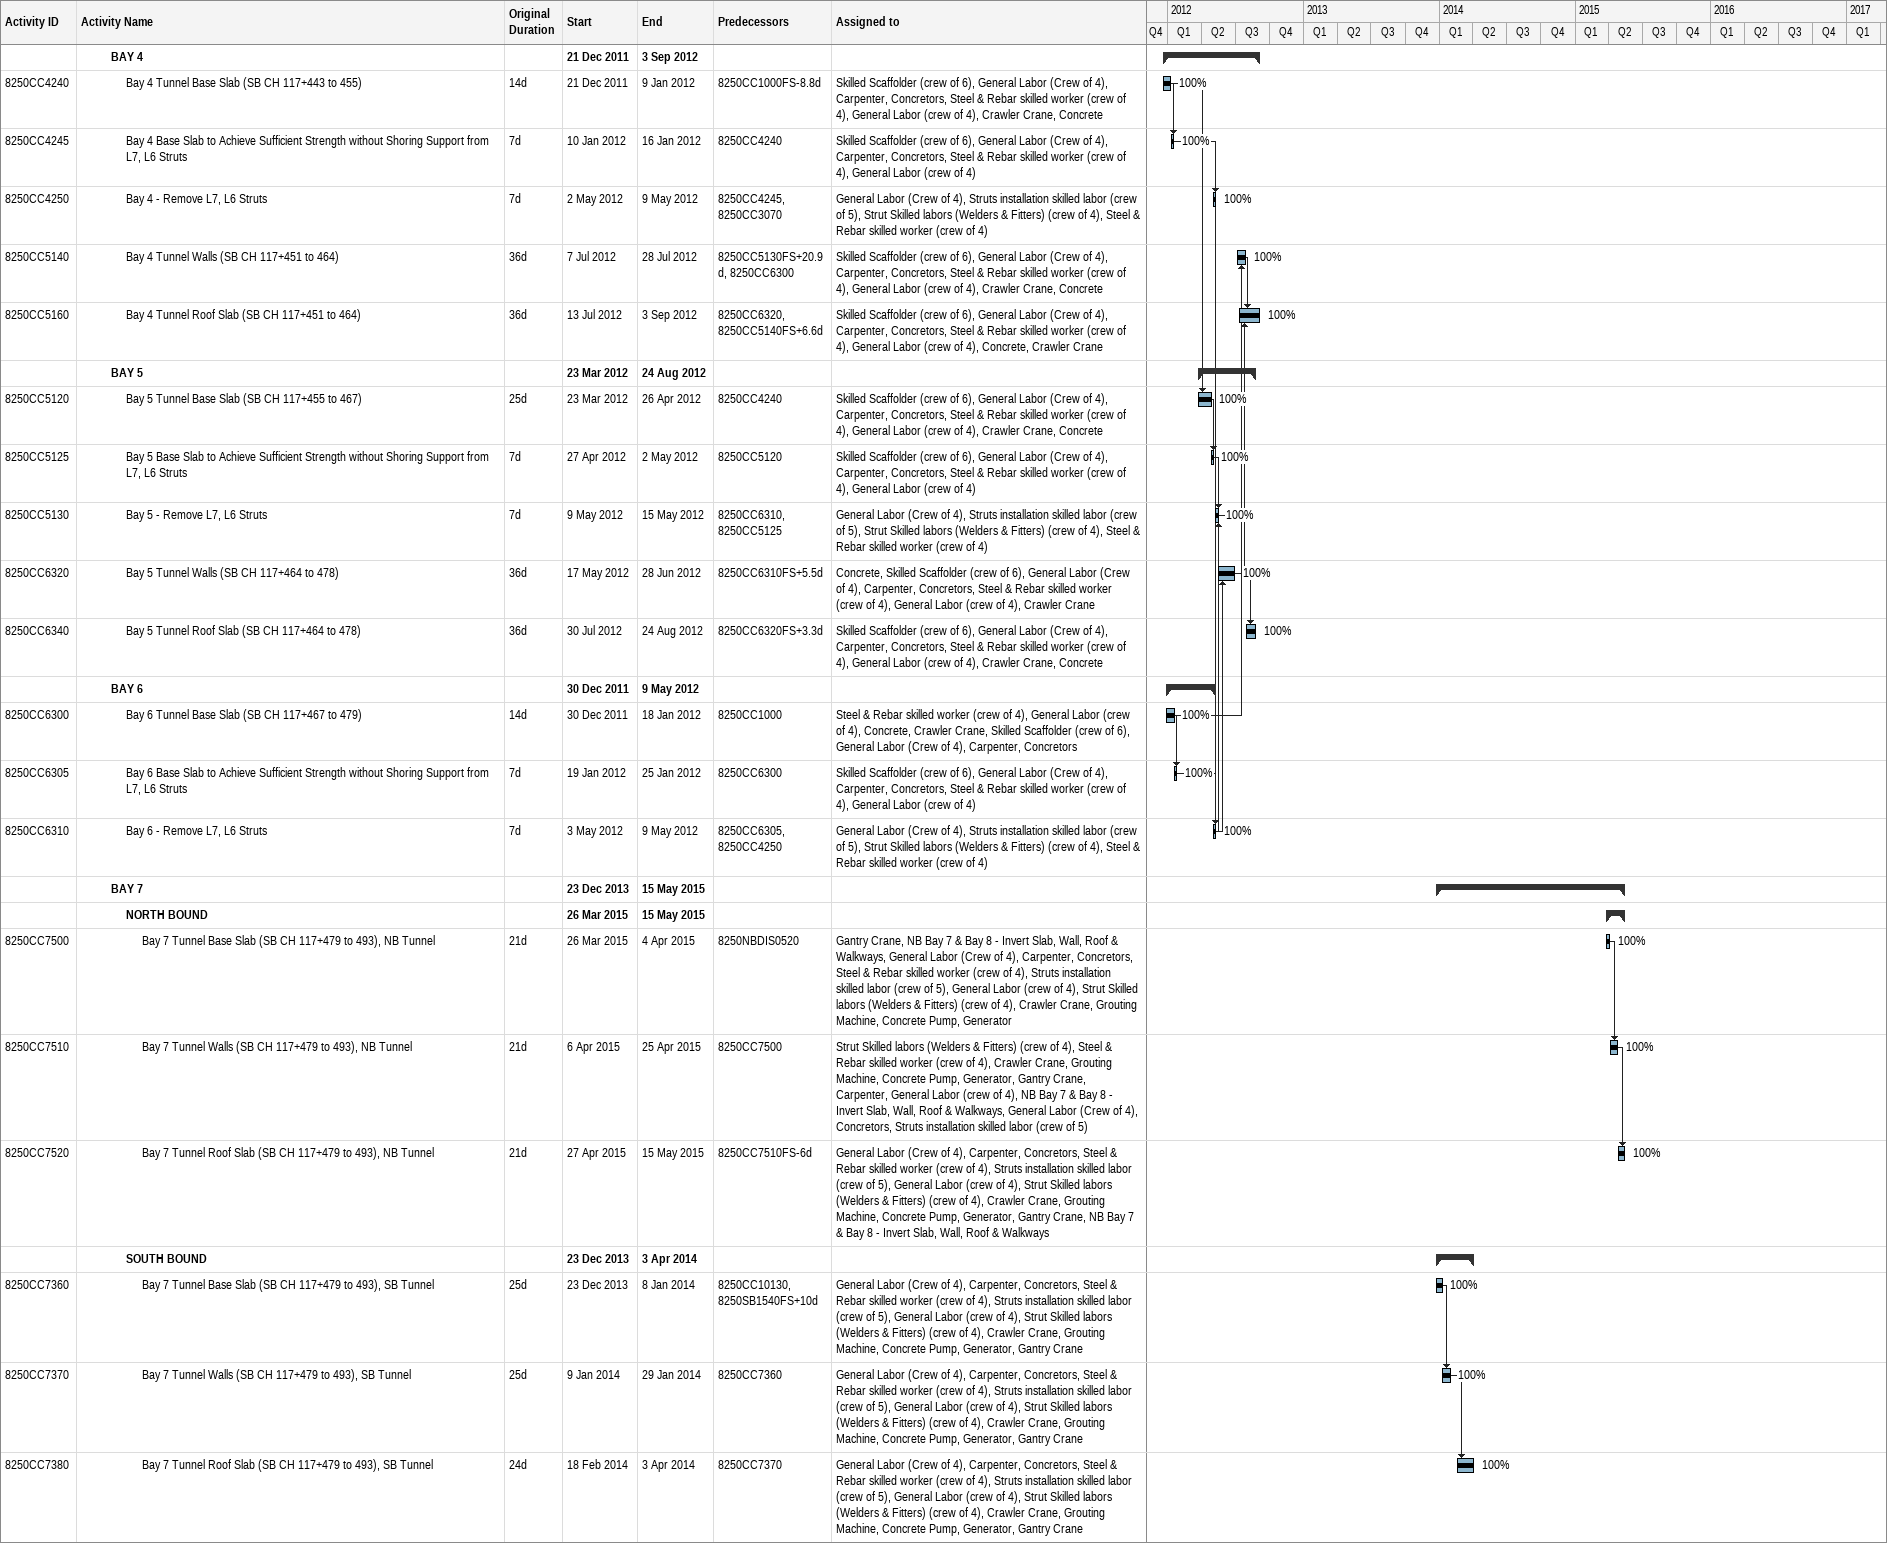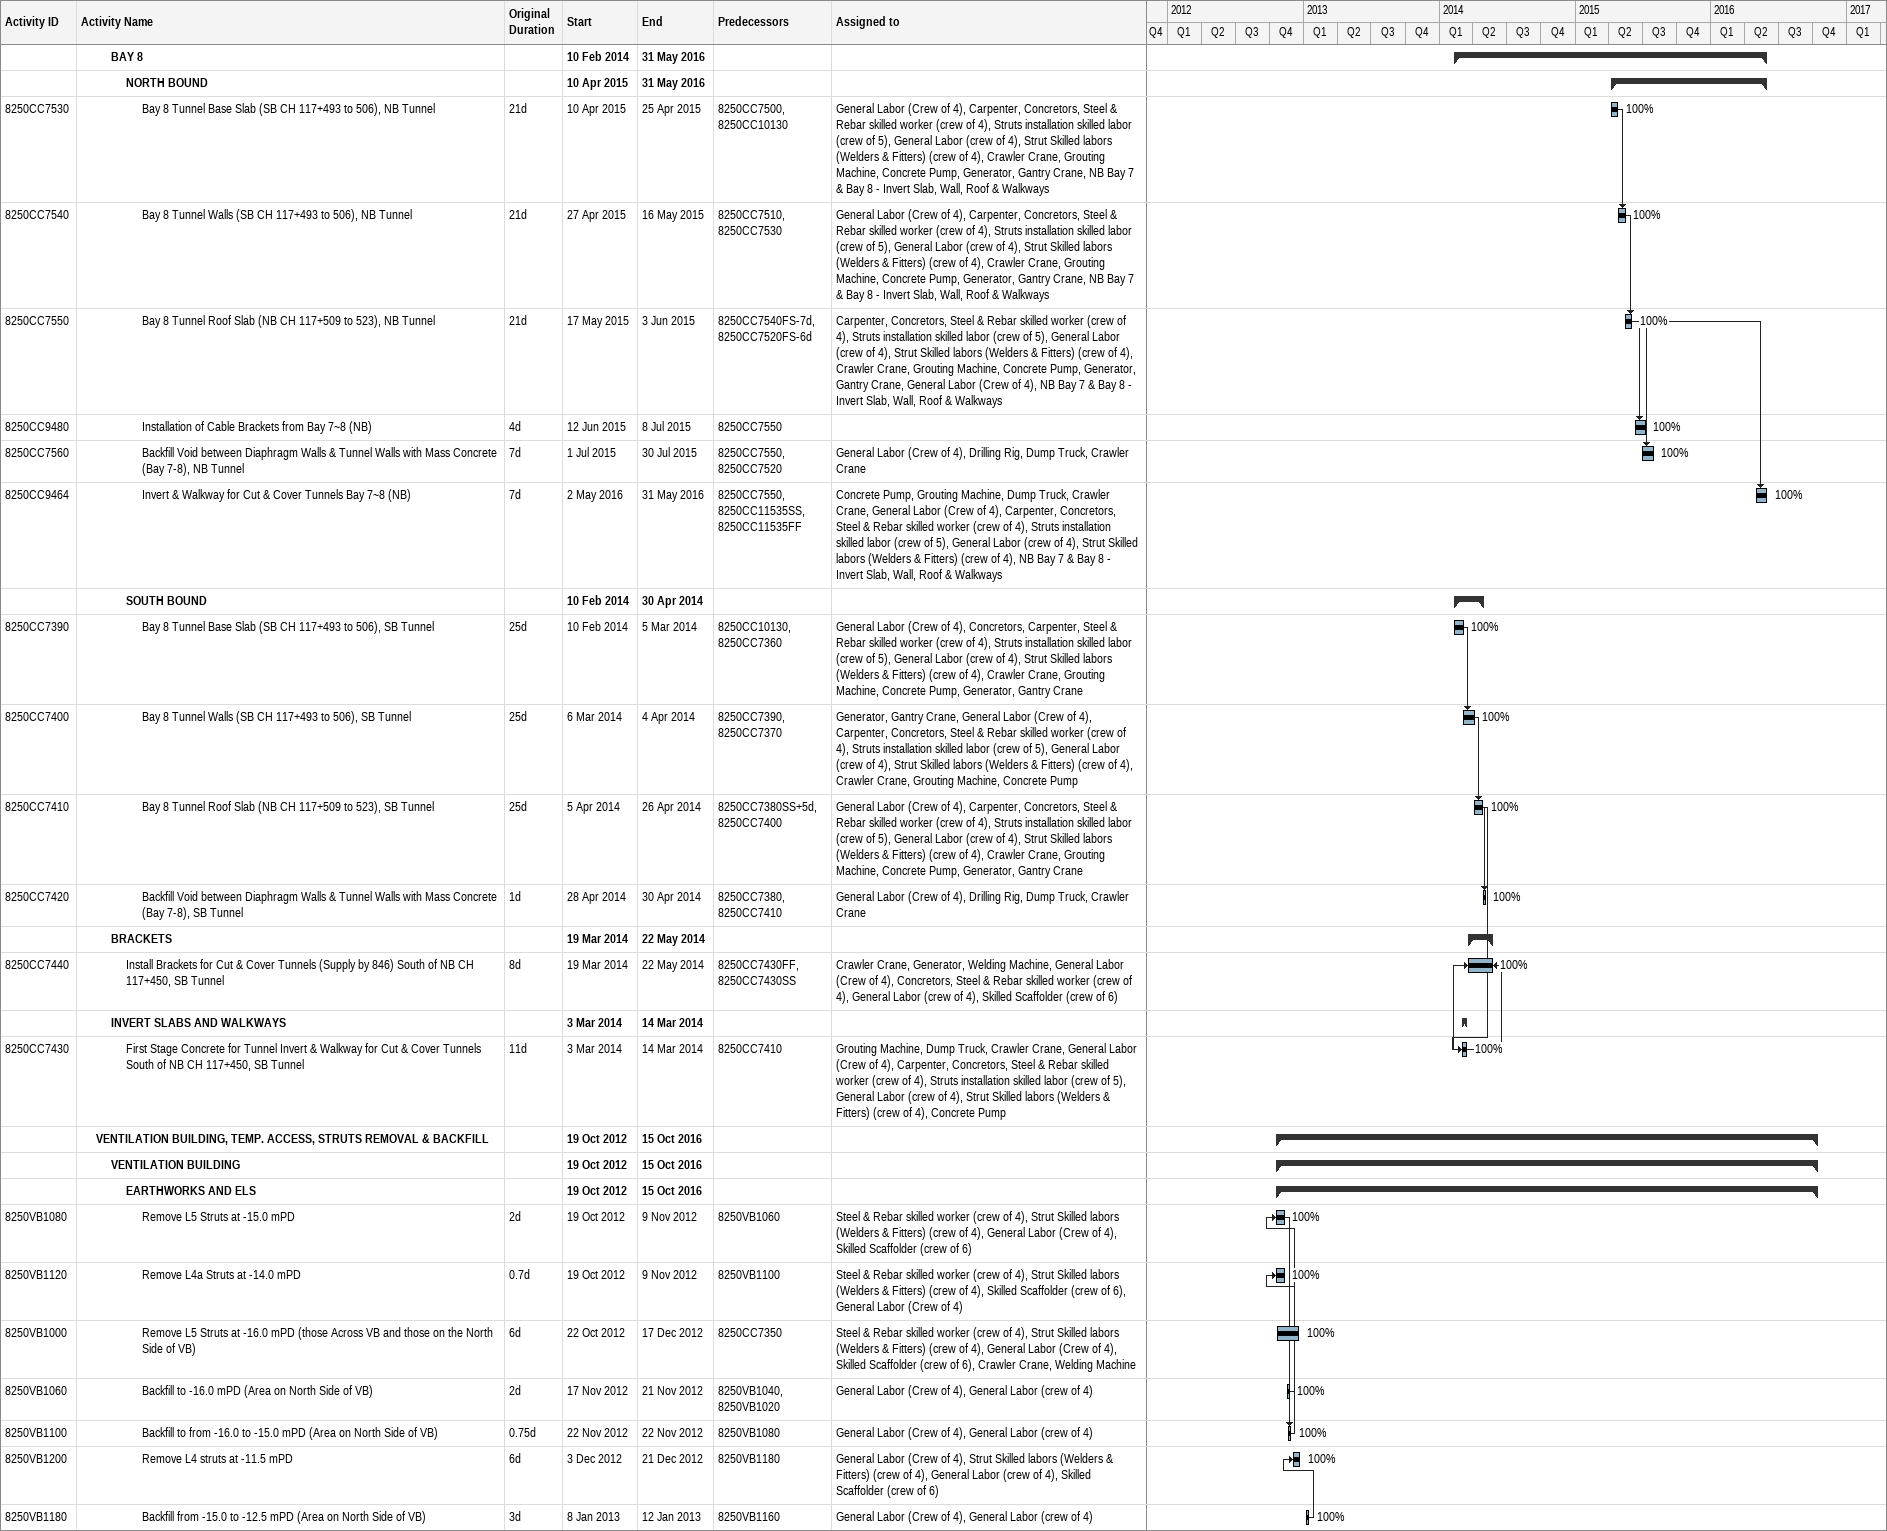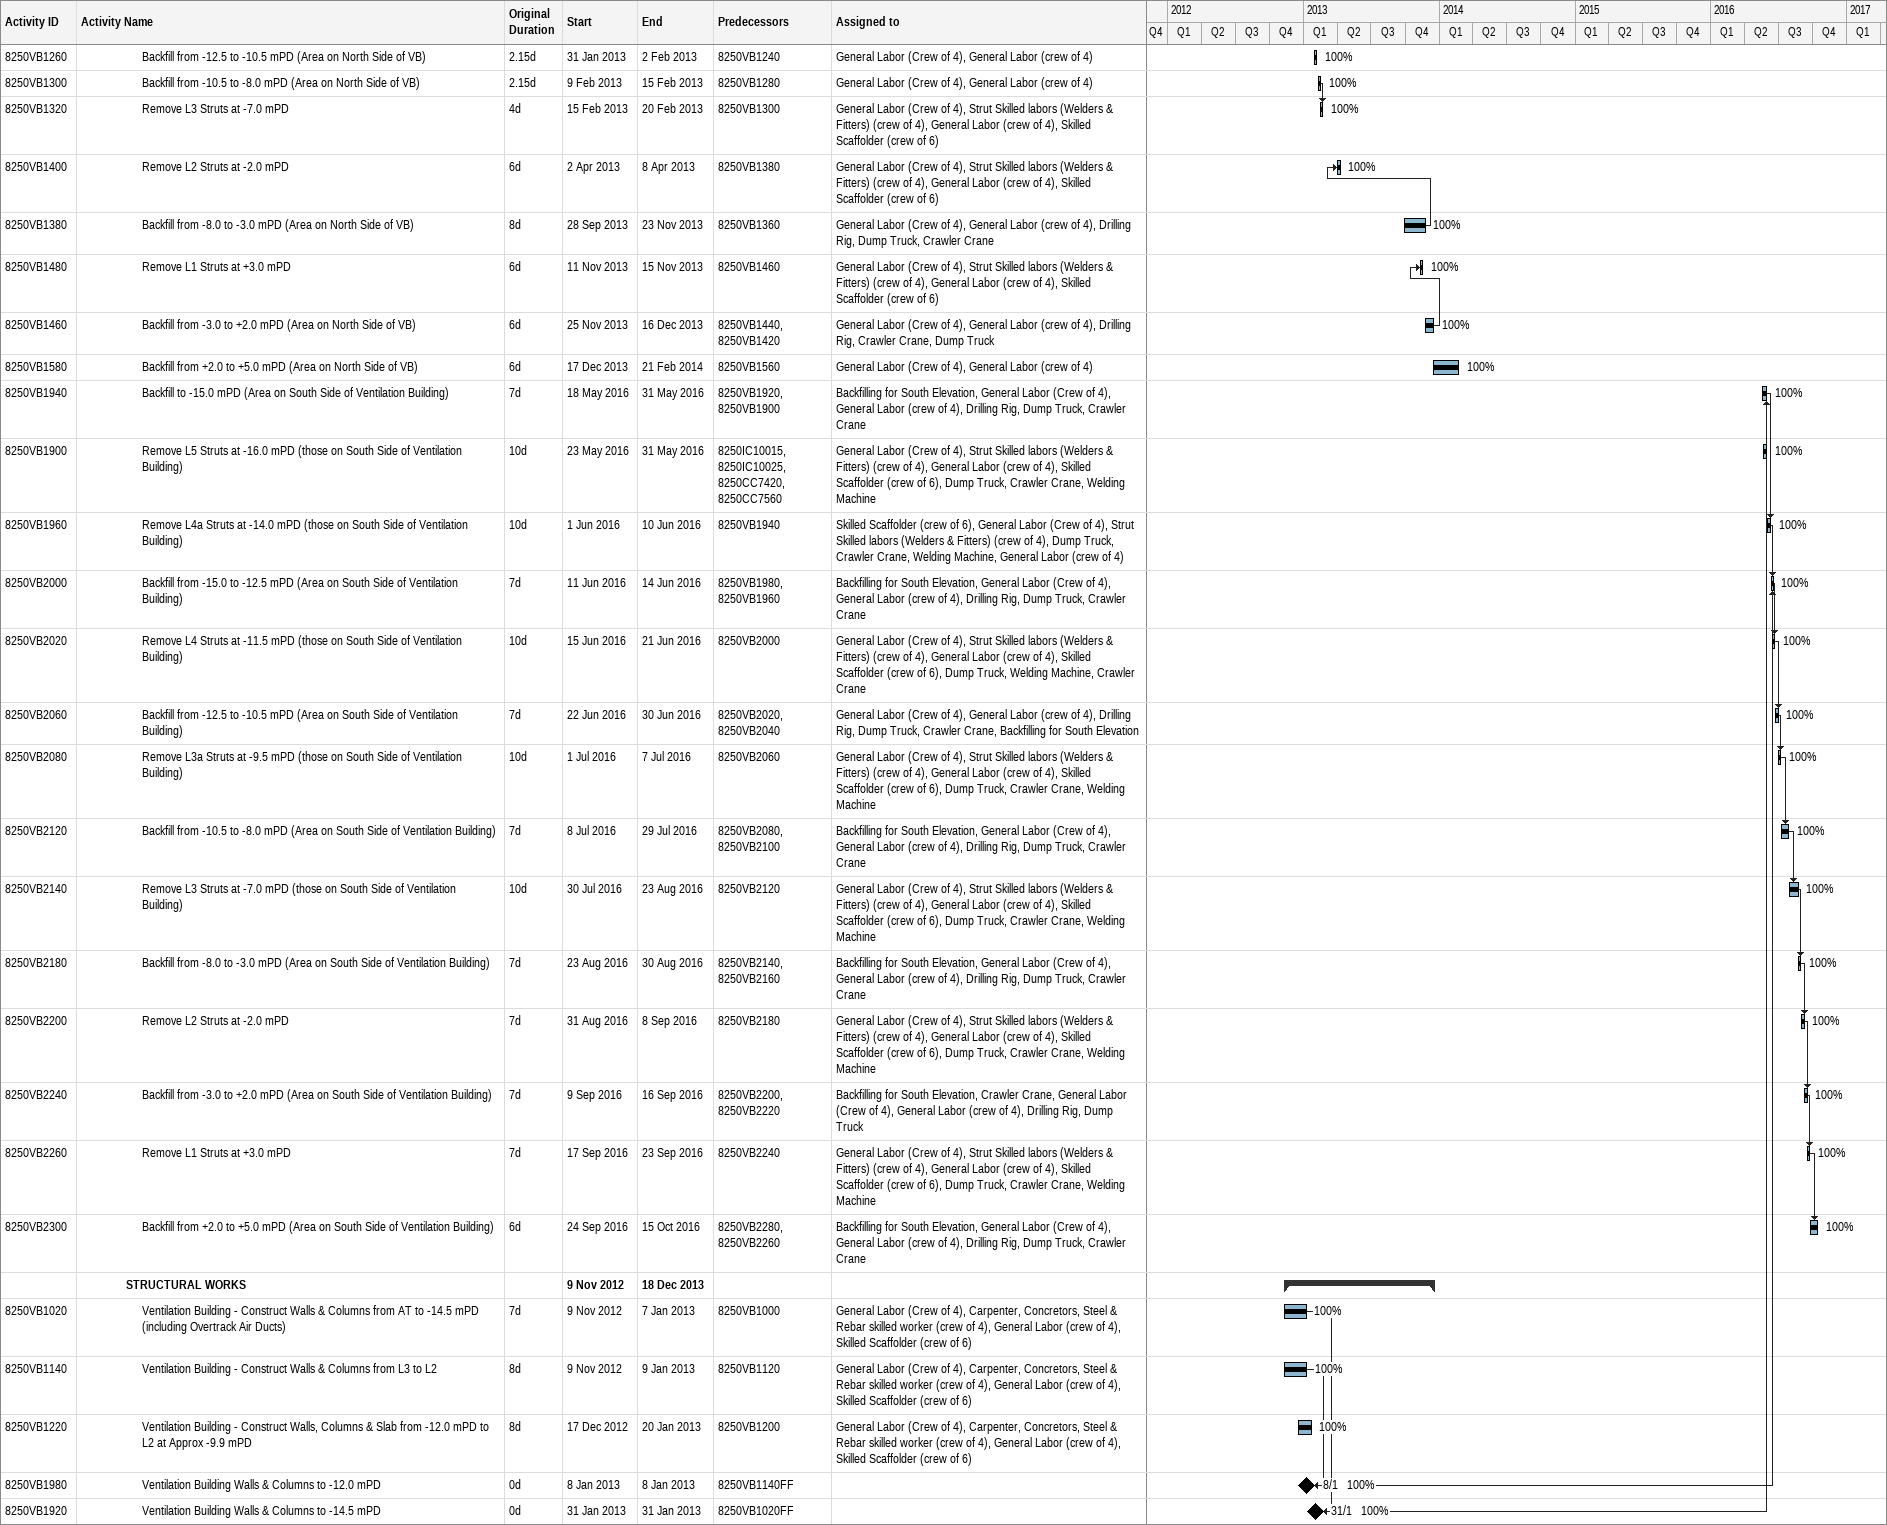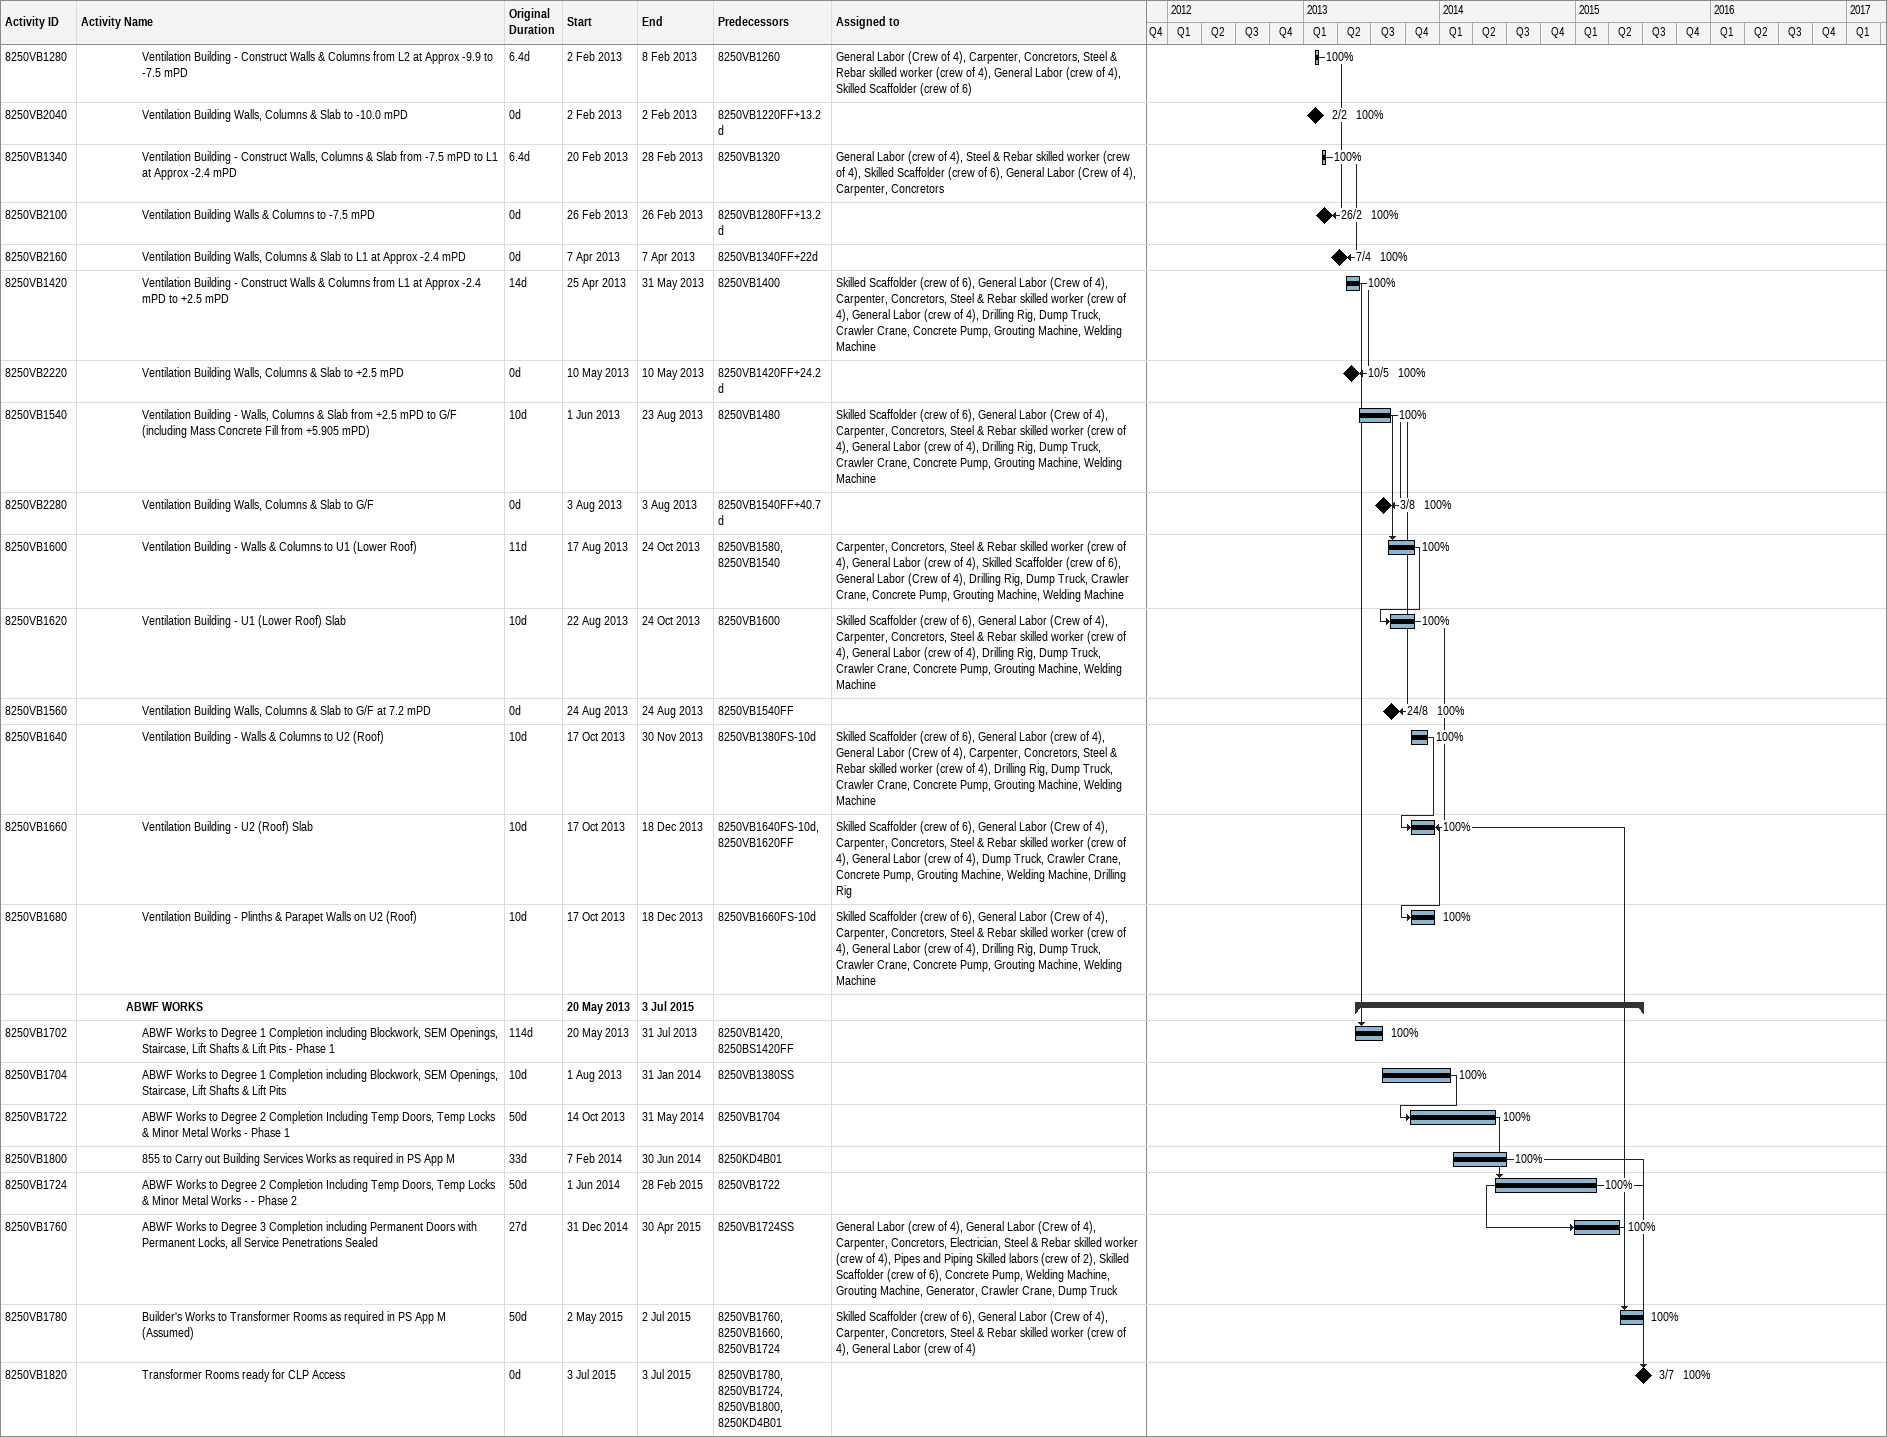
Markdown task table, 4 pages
| ID | Level | Task | Original duration | Start | Finish | Predecessors | Resources | % complete |
|---|---|---|---|---|---|---|---|---|
|  | 3 | **BAY 4** |  | 2011-12-21 | 2012-09-03 |  |  |  |
| 8250CC4240 | 4 | Bay 4 Tunnel Base Slab (SB CH 117+443 to 455) | 14d | 2011-12-21 | 2012-01-09 | 8250CC1000FS-8.8d | Skilled Scaffolder (crew of 6), General Labor (Crew of 4), Carpenter, Concretors, Steel & Rebar skilled worker (crew of 4), General Labor (crew of 4), Crawler Crane, Concrete | 100 |
| 8250CC4245 | 4 | Bay 4 Base Slab to Achieve Sufficient Strength without Shoring Support from L7, L6 Struts | 7d | 2012-01-10 | 2012-01-16 | 8250CC4240 | Skilled Scaffolder (crew of 6), General Labor (Crew of 4), Carpenter, Concretors, Steel & Rebar skilled worker (crew of 4), General Labor (crew of 4) | 100 |
| 8250CC4250 | 4 | Bay 4 - Remove L7, L6 Struts | 7d | 2012-05-02 | 2012-05-09 | 8250CC4245, 8250CC3070 | General Labor (Crew of 4), Struts installation skilled labor (crew of 5), Strut Skilled labors (Welders & Fitters) (crew of 4), Steel & Rebar skilled worker (crew of 4) | 100 |
| 8250CC5140 | 4 | Bay 4 Tunnel Walls (SB CH 117+451 to 464) | 36d | 2012-07-07 | 2012-07-28 | 8250CC5130FS+20.9d, 8250CC6300 | Skilled Scaffolder (crew of 6), General Labor (Crew of 4), Carpenter, Concretors, Steel & Rebar skilled worker (crew of 4), General Labor (crew of 4), Crawler Crane, Concrete | 100 |
| 8250CC5160 | 4 | Bay 4 Tunnel Roof Slab (SB CH 117+451 to 464) | 36d | 2012-07-13 | 2012-09-03 | 8250CC6320, 8250CC5140FS+6.6d | Skilled Scaffolder (crew of 6), General Labor (Crew of 4), Carpenter, Concretors, Steel & Rebar skilled worker (crew of 4), General Labor (crew of 4), Concrete, Crawler Crane | 100 |
|  | 3 | **BAY 5** |  | 2012-03-23 | 2012-08-24 |  |  |  |
| 8250CC5120 | 4 | Bay 5 Tunnel Base Slab (SB CH 117+455 to 467) | 25d | 2012-03-23 | 2012-04-26 | 8250CC4240 | Skilled Scaffolder (crew of 6), General Labor (Crew of 4), Carpenter, Concretors, Steel & Rebar skilled worker (crew of 4), General Labor (crew of 4), Crawler Crane, Concrete | 100 |
| 8250CC5125 | 4 | Bay 5 Base Slab to Achieve Sufficient Strength without Shoring Support from L7, L6 Struts | 7d | 2012-04-27 | 2012-05-02 | 8250CC5120 | Skilled Scaffolder (crew of 6), General Labor (Crew of 4), Carpenter, Concretors, Steel & Rebar skilled worker (crew of 4), General Labor (crew of 4) | 100 |
| 8250CC5130 | 4 | Bay 5 - Remove L7, L6 Struts | 7d | 2012-05-09 | 2012-05-15 | 8250CC6310, 8250CC5125 | General Labor (Crew of 4), Struts installation skilled labor (crew of 5), Strut Skilled labors (Welders & Fitters) (crew of 4), Steel & Rebar skilled worker (crew of 4) | 100 |
| 8250CC6320 | 4 | Bay 5 Tunnel Walls (SB CH 117+464 to 478) | 36d | 2012-05-17 | 2012-06-28 | 8250CC6310FS+5.5d | Concrete, Skilled Scaffolder (crew of 6), General Labor (Crew of 4), Carpenter, Concretors, Steel & Rebar skilled worker (crew of 4), General Labor (crew of 4), Crawler Crane | 100 |
| 8250CC6340 | 4 | Bay 5 Tunnel Roof Slab (SB CH 117+464 to 478) | 36d | 2012-07-30 | 2012-08-24 | 8250CC6320FS+3.3d | Skilled Scaffolder (crew of 6), General Labor (Crew of 4), Carpenter, Concretors, Steel & Rebar skilled worker (crew of 4), General Labor (crew of 4), Crawler Crane, Concrete | 100 |
|  | 3 | **BAY 6** |  | 2011-12-30 | 2012-05-09 |  |  |  |
| 8250CC6300 | 4 | Bay 6 Tunnel Base Slab (SB CH 117+467 to 479) | 14d | 2011-12-30 | 2012-01-18 | 8250CC1000 | Steel & Rebar skilled worker (crew of 4), General Labor (crew of 4), Concrete, Crawler Crane, Skilled Scaffolder (crew of 6), General Labor (Crew of 4), Carpenter, Concretors | 100 |
| 8250CC6305 | 4 | Bay 6 Base Slab to Achieve Sufficient Strength without Shoring Support from L7, L6 Struts | 7d | 2012-01-19 | 2012-01-25 | 8250CC6300 | Skilled Scaffolder (crew of 6), General Labor (Crew of 4), Carpenter, Concretors, Steel & Rebar skilled worker (crew of 4), General Labor (crew of 4) | 100 |
| 8250CC6310 | 4 | Bay 6 - Remove L7, L6 Struts | 7d | 2012-05-03 | 2012-05-09 | 8250CC6305, 8250CC4250 | General Labor (Crew of 4), Struts installation skilled labor (crew of 5), Strut Skilled labors (Welders & Fitters) (crew of 4), Steel & Rebar skilled worker (crew of 4) | 100 |
|  | 3 | **BAY 7** |  | 2013-12-23 | 2015-05-15 |  |  |  |
|  | 4 | **NORTH BOUND** |  | 2015-03-26 | 2015-05-15 |  |  |  |
| 8250CC7500 | 5 | Bay 7 Tunnel Base Slab (SB CH 117+479 to 493), NB Tunnel | 21d | 2015-03-26 | 2015-04-04 | 8250NBDIS0520 | Gantry Crane, NB Bay 7 & Bay 8 - Invert Slab, Wall, Roof & Walkways, General Labor (Crew of 4), Carpenter, Concretors, Steel & Rebar skilled worker (crew of 4), Struts installation skilled labor (crew of 5), General Labor (crew of 4), Strut Skilled labors (Welders & Fitters) (crew of 4), Crawler Crane, Grouting Machine, Concrete Pump, Generator | 100 |
| 8250CC7510 | 5 | Bay 7 Tunnel Walls (SB CH 117+479 to 493), NB Tunnel | 21d | 2015-04-06 | 2015-04-25 | 8250CC7500 | Strut Skilled labors (Welders & Fitters) (crew of 4), Steel & Rebar skilled worker (crew of 4), Crawler Crane, Grouting Machine, Concrete Pump, Generator, Gantry Crane, Carpenter, General Labor (crew of 4), NB Bay 7 & Bay 8 - Invert Slab, Wall, Roof & Walkways, General Labor (Crew of 4), Concretors, Struts installation skilled labor (crew of 5) | 100 |
| 8250CC7520 | 5 | Bay 7 Tunnel Roof Slab (SB CH 117+479 to 493), NB Tunnel | 21d | 2015-04-27 | 2015-05-15 | 8250CC7510FS-6d | General Labor (Crew of 4), Carpenter, Concretors, Steel & Rebar skilled worker (crew of 4), Struts installation skilled labor (crew of 5), General Labor (crew of 4), Strut Skilled labors (Welders & Fitters) (crew of 4), Crawler Crane, Grouting Machine, Concrete Pump, Generator, Gantry Crane, NB Bay 7 & Bay 8 - Invert Slab, Wall, Roof & Walkways | 100 |
|  | 4 | **SOUTH BOUND** |  | 2013-12-23 | 2014-04-03 |  |  |  |
| 8250CC7360 | 5 | Bay 7 Tunnel Base Slab (SB CH 117+479 to 493), SB Tunnel | 25d | 2013-12-23 | 2014-01-08 | 8250CC10130, 8250SB1540FS+10d | General Labor (Crew of 4), Carpenter, Concretors, Steel & Rebar skilled worker (crew of 4), Struts installation skilled labor (crew of 5), General Labor (crew of 4), Strut Skilled labors (Welders & Fitters) (crew of 4), Crawler Crane, Grouting Machine, Concrete Pump, Generator, Gantry Crane | 100 |
| 8250CC7370 | 5 | Bay 7 Tunnel Walls (SB CH 117+479 to 493), SB Tunnel | 25d | 2014-01-09 | 2014-01-29 | 8250CC7360 | General Labor (Crew of 4), Carpenter, Concretors, Steel & Rebar skilled worker (crew of 4), Struts installation skilled labor (crew of 5), General Labor (crew of 4), Strut Skilled labors (Welders & Fitters) (crew of 4), Crawler Crane, Grouting Machine, Concrete Pump, Generator, Gantry Crane | 100 |
| 8250CC7380 | 5 | Bay 7 Tunnel Roof Slab (SB CH 117+479 to 493), SB Tunnel | 24d | 2014-02-18 | 2014-04-03 | 8250CC7370 | General Labor (Crew of 4), Carpenter, Concretors, Steel & Rebar skilled worker (crew of 4), Struts installation skilled labor (crew of 5), General Labor (crew of 4), Strut Skilled labors (Welders & Fitters) (crew of 4), Crawler Crane, Grouting Machine, Concrete Pump, Generator, Gantry Crane | 100 |
|  | 3 | **BAY 8** |  | 2014-02-10 | 2016-05-31 |  |  |  |
|  | 4 | **NORTH BOUND** |  | 2015-04-10 | 2016-05-31 |  |  |  |
| 8250CC7530 | 5 | Bay 8 Tunnel Base Slab (SB CH 117+493 to 506), NB Tunnel | 21d | 2015-04-10 | 2015-04-25 | 8250CC7500, 8250CC10130 | General Labor (Crew of 4), Carpenter, Concretors, Steel & Rebar skilled worker (crew of 4), Struts installation skilled labor (crew of 5), General Labor (crew of 4), Strut Skilled labors (Welders & Fitters) (crew of 4), Crawler Crane, Grouting Machine, Concrete Pump, Generator, Gantry Crane, NB Bay 7 & Bay 8 - Invert Slab, Wall, Roof & Walkways | 100 |
| 8250CC7540 | 5 | Bay 8 Tunnel Walls (SB CH 117+493 to 506), NB Tunnel | 21d | 2015-04-27 | 2015-05-16 | 8250CC7510, 8250CC7530 | General Labor (Crew of 4), Carpenter, Concretors, Steel & Rebar skilled worker (crew of 4), Struts installation skilled labor (crew of 5), General Labor (crew of 4), Strut Skilled labors (Welders & Fitters) (crew of 4), Crawler Crane, Grouting Machine, Concrete Pump, Generator, Gantry Crane, NB Bay 7 & Bay 8 - Invert Slab, Wall, Roof & Walkways | 100 |
| 8250CC7550 | 5 | Bay 8 Tunnel Roof Slab (NB CH 117+509 to 523), NB Tunnel | 21d | 2015-05-17 | 2015-06-03 | 8250CC7540FS-7d, 8250CC7520FS-6d | Carpenter, Concretors, Steel & Rebar skilled worker (crew of 4), Struts installation skilled labor (crew of 5), General Labor (crew of 4), Strut Skilled labors (Welders & Fitters) (crew of 4), Crawler Crane, Grouting Machine, Concrete Pump, Generator, Gantry Crane, General Labor (Crew of 4), NB Bay 7 & Bay 8 - Invert Slab, Wall, Roof & Walkways | 100 |
| 8250CC9480 | 5 | Installation of Cable Brackets from Bay 7~8 (NB) | 4d | 2015-06-12 | 2015-07-08 | 8250CC7550 |  | 100 |
| 8250CC7560 | 5 | Backfill Void between Diaphragm Walls & Tunnel Walls with Mass Concrete (Bay 7-8), NB Tunnel | 7d | 2015-07-01 | 2015-07-30 | 8250CC7550, 8250CC7520 | General Labor (Crew of 4), Drilling Rig, Dump Truck, Crawler Crane | 100 |
| 8250CC9464 | 5 | Invert & Walkway for Cut & Cover Tunnels Bay 7~8 (NB) | 7d | 2016-05-02 | 2016-05-31 | 8250CC7550, 8250CC11535SS, 8250CC11535FF | Concrete Pump, Grouting Machine, Dump Truck, Crawler Crane, General Labor (Crew of 4), Carpenter, Concretors, Steel & Rebar skilled worker (crew of 4), Struts installation skilled labor (crew of 5), General Labor (crew of 4), Strut Skilled labors (Welders & Fitters) (crew of 4), NB Bay 7 & Bay 8 - Invert Slab, Wall, Roof & Walkways | 100 |
|  | 4 | **SOUTH BOUND** |  | 2014-02-10 | 2014-04-30 |  |  |  |
| 8250CC7390 | 5 | Bay 8 Tunnel Base Slab (SB CH 117+493 to 506), SB Tunnel | 25d | 2014-02-10 | 2014-03-05 | 8250CC10130, 8250CC7360 | General Labor (Crew of 4), Concretors, Carpenter, Steel & Rebar skilled worker (crew of 4), Struts installation skilled labor (crew of 5), General Labor (crew of 4), Strut Skilled labors (Welders & Fitters) (crew of 4), Crawler Crane, Grouting Machine, Concrete Pump, Generator, Gantry Crane | 100 |
| 8250CC7400 | 5 | Bay 8 Tunnel Walls (SB CH 117+493 to 506), SB Tunnel | 25d | 2014-03-06 | 2014-04-04 | 8250CC7390, 8250CC7370 | Generator, Gantry Crane, General Labor (Crew of 4), Carpenter, Concretors, Steel & Rebar skilled worker (crew of 4), Struts installation skilled labor (crew of 5), General Labor (crew of 4), Strut Skilled labors (Welders & Fitters) (crew of 4), Crawler Crane, Grouting Machine, Concrete Pump | 100 |
| 8250CC7410 | 5 | Bay 8 Tunnel Roof Slab (NB CH 117+509 to 523), SB Tunnel | 25d | 2014-04-05 | 2014-04-26 | 8250CC7380SS+5d, 8250CC7400 | General Labor (Crew of 4), Carpenter, Concretors, Steel & Rebar skilled worker (crew of 4), Struts installation skilled labor (crew of 5), General Labor (crew of 4), Strut Skilled labors (Welders & Fitters) (crew of 4), Crawler Crane, Grouting Machine, Concrete Pump, Generator, Gantry Crane | 100 |
| 8250CC7420 | 5 | Backfill Void between Diaphragm Walls & Tunnel Walls with Mass Concrete (Bay 7-8), SB Tunnel | 1d | 2014-04-28 | 2014-04-30 | 8250CC7380, 8250CC7410 | General Labor (Crew of 4), Drilling Rig, Dump Truck, Crawler Crane | 100 |
|  | 3 | **BRACKETS** |  | 2014-03-19 | 2014-05-22 |  |  |  |
| 8250CC7440 | 4 | Install Brackets for Cut & Cover Tunnels (Supply by 846) South of NB CH 117+450, SB Tunnel | 8d | 2014-03-19 | 2014-05-22 | 8250CC7430FF, 8250CC7430SS | Crawler Crane, Generator, Welding Machine, General Labor (Crew of 4), Concretors, Steel & Rebar skilled worker (crew of 4), General Labor (crew of 4), Skilled Scaffolder (crew of 6) | 100 |
|  | 3 | **INVERT SLABS AND WALKWAYS** |  | 2014-03-03 | 2014-03-14 |  |  |  |
| 8250CC7430 | 4 | First Stage Concrete for Tunnel Invert & Walkway for Cut & Cover Tunnels South of NB CH 117+450, SB Tunnel | 11d | 2014-03-03 | 2014-03-14 | 8250CC7410 | Grouting Machine, Dump Truck, Crawler Crane, General Labor (Crew of 4), Carpenter, Concretors, Steel & Rebar skilled worker (crew of 4), Struts installation skilled labor (crew of 5), General Labor (crew of 4), Strut Skilled labors (Welders & Fitters) (crew of 4), Concrete Pump | 100 |
|  | 2 | **VENTILATION BUILDING, TEMP. ACCESS, STRUTS REMOVAL & BACKFILL** |  | 2012-10-19 | 2016-10-15 |  |  |  |
|  | 3 | **VENTILATION BUILDING** |  | 2012-10-19 | 2016-10-15 |  |  |  |
|  | 4 | **EARTHWORKS AND ELS** |  | 2012-10-19 | 2016-10-15 |  |  |  |
| 8250VB1080 | 5 | Remove L5 Struts at -15.0 mPD | 2d | 2012-10-19 | 2012-11-09 | 8250VB1060 | Steel & Rebar skilled worker (crew of 4), Strut Skilled labors (Welders & Fitters) (crew of 4), General Labor (Crew of 4), Skilled Scaffolder (crew of 6) | 100 |
| 8250VB1120 | 5 | Remove L4a Struts at -14.0 mPD | 0.7d | 2012-10-19 | 2012-11-09 | 8250VB1100 | Steel & Rebar skilled worker (crew of 4), Strut Skilled labors (Welders & Fitters) (crew of 4), Skilled Scaffolder (crew of 6), General Labor (Crew of 4) | 100 |
| 8250VB1000 | 5 | Remove L5 Struts at -16.0 mPD (those Across VB and those on the North Side of VB) | 6d | 2012-10-22 | 2012-12-17 | 8250CC7350 | Steel & Rebar skilled worker (crew of 4), Strut Skilled labors (Welders & Fitters) (crew of 4), General Labor (Crew of 4), Skilled Scaffolder (crew of 6), Crawler Crane, Welding Machine | 100 |
| 8250VB1060 | 5 | Backfill to -16.0 mPD (Area on North Side of VB) | 2d | 2012-11-17 | 2012-11-21 | 8250VB1040, 8250VB1020 | General Labor (Crew of 4), General Labor (crew of 4) | 100 |
| 8250VB1100 | 5 | Backfill to from -16.0 to -15.0 mPD (Area on North Side of VB) | 0.75d | 2012-11-22 | 2012-11-22 | 8250VB1080 | General Labor (Crew of 4), General Labor (crew of 4) | 100 |
| 8250VB1200 | 5 | Remove L4 struts at -11.5 mPD | 6d | 2012-12-03 | 2012-12-21 | 8250VB1180 | General Labor (Crew of 4), Strut Skilled labors (Welders & Fitters) (crew of 4), General Labor (crew of 4), Skilled Scaffolder (crew of 6) | 100 |
| 8250VB1180 | 5 | Backfill from -15.0 to -12.5 mPD (Area on North Side of VB) | 3d | 2013-01-08 | 2013-01-12 | 8250VB1160 | General Labor (Crew of 4), General Labor (crew of 4) | 100 |
| 8250VB1260 | 5 | Backfill from -12.5 to -10.5 mPD (Area on North Side of VB) | 2.15d | 2013-01-31 | 2013-02-02 | 8250VB1240 | General Labor (Crew of 4), General Labor (crew of 4) | 100 |
| 8250VB1300 | 5 | Backfill from -10.5 to -8.0 mPD (Area on North Side of VB) | 2.15d | 2013-02-09 | 2013-02-15 | 8250VB1280 | General Labor (Crew of 4), General Labor (crew of 4) | 100 |
| 8250VB1320 | 5 | Remove L3 Struts at -7.0 mPD | 4d | 2013-02-15 | 2013-02-20 | 8250VB1300 | General Labor (Crew of 4), Strut Skilled labors (Welders & Fitters) (crew of 4), General Labor (crew of 4), Skilled Scaffolder (crew of 6) | 100 |
| 8250VB1400 | 5 | Remove L2 Struts at -2.0 mPD | 6d | 2013-04-02 | 2013-04-08 | 8250VB1380 | General Labor (Crew of 4), Strut Skilled labors (Welders & Fitters) (crew of 4), General Labor (crew of 4), Skilled Scaffolder (crew of 6) | 100 |
| 8250VB1380 | 5 | Backfill from -8.0 to -3.0 mPD (Area on North Side of VB) | 8d | 2013-09-28 | 2013-11-23 | 8250VB1360 | General Labor (Crew of 4), General Labor (crew of 4), Drilling Rig, Dump Truck, Crawler Crane | 100 |
| 8250VB1480 | 5 | Remove L1 Struts at +3.0 mPD | 6d | 2013-11-11 | 2013-11-15 | 8250VB1460 | General Labor (Crew of 4), Strut Skilled labors (Welders & Fitters) (crew of 4), General Labor (crew of 4), Skilled Scaffolder (crew of 6) | 100 |
| 8250VB1460 | 5 | Backfill from -3.0 to +2.0 mPD (Area on North Side of VB) | 6d | 2013-11-25 | 2013-12-16 | 8250VB1440, 8250VB1420 | General Labor (Crew of 4), General Labor (crew of 4), Drilling Rig, Crawler Crane, Dump Truck | 100 |
| 8250VB1580 | 5 | Backfill from +2.0 to +5.0 mPD (Area on North Side of VB) | 6d | 2013-12-17 | 2014-02-21 | 8250VB1560 | General Labor (Crew of 4), General Labor (crew of 4) | 100 |
| 8250VB1940 | 5 | Backfill to -15.0 mPD (Area on South Side of Ventilation Building) | 7d | 2016-05-18 | 2016-05-31 | 8250VB1920, 8250VB1900 | Backfilling for South Elevation, General Labor (Crew of 4), General Labor (crew of 4), Drilling Rig, Dump Truck, Crawler Crane | 100 |
| 8250VB1900 | 5 | Remove L5 Struts at -16.0 mPD (those on South Side of Ventilation Building) | 10d | 2016-05-23 | 2016-05-31 | 8250IC10015, 8250IC10025, 8250CC7420, 8250CC7560 | General Labor (Crew of 4), Strut Skilled labors (Welders & Fitters) (crew of 4), General Labor (crew of 4), Skilled Scaffolder (crew of 6), Dump Truck, Crawler Crane, Welding Machine | 100 |
| 8250VB1960 | 5 | Remove L4a Struts at -14.0 mPD (those on South Side of Ventilation Building) | 10d | 2016-06-01 | 2016-06-10 | 8250VB1940 | Skilled Scaffolder (crew of 6), General Labor (Crew of 4), Strut Skilled labors (Welders & Fitters) (crew of 4), Dump Truck, Crawler Crane, Welding Machine, General Labor (crew of 4) | 100 |
| 8250VB2000 | 5 | Backfill from -15.0 to -12.5 mPD (Area on South Side of Ventilation Building) | 7d | 2016-06-11 | 2016-06-14 | 8250VB1980, 8250VB1960 | Backfilling for South Elevation, General Labor (Crew of 4), General Labor (crew of 4), Drilling Rig, Dump Truck, Crawler Crane | 100 |
| 8250VB2020 | 5 | Remove L4 Struts at -11.5 mPD (those on South Side of Ventilation Building) | 10d | 2016-06-15 | 2016-06-21 | 8250VB2000 | General Labor (Crew of 4), Strut Skilled labors (Welders & Fitters) (crew of 4), General Labor (crew of 4), Skilled Scaffolder (crew of 6), Dump Truck, Welding Machine, Crawler Crane | 100 |
| 8250VB2060 | 5 | Backfill from -12.5 to -10.5 mPD (Area on South Side of Ventilation Building) | 7d | 2016-06-22 | 2016-06-30 | 8250VB2020, 8250VB2040 | General Labor (Crew of 4), General Labor (crew of 4), Drilling Rig, Dump Truck, Crawler Crane, Backfilling for South Elevation | 100 |
| 8250VB2080 | 5 | Remove L3a Struts at -9.5 mPD (those on South Side of Ventilation Building) | 10d | 2016-07-01 | 2016-07-07 | 8250VB2060 | General Labor (Crew of 4), Strut Skilled labors (Welders & Fitters) (crew of 4), General Labor (crew of 4), Skilled Scaffolder (crew of 6), Dump Truck, Crawler Crane, Welding Machine | 100 |
| 8250VB2120 | 5 | Backfill from -10.5 to -8.0 mPD (Area on South Side of Ventilation Building) | 7d | 2016-07-08 | 2016-07-29 | 8250VB2080, 8250VB2100 | Backfilling for South Elevation, General Labor (Crew of 4), General Labor (crew of 4), Drilling Rig, Dump Truck, Crawler Crane | 100 |
| 8250VB2140 | 5 | Remove L3 Struts at -7.0 mPD (those on South Side of Ventilation Building) | 10d | 2016-07-30 | 2016-08-23 | 8250VB2120 | General Labor (Crew of 4), Strut Skilled labors (Welders & Fitters) (crew of 4), General Labor (crew of 4), Skilled Scaffolder (crew of 6), Dump Truck, Crawler Crane, Welding Machine | 100 |
| 8250VB2180 | 5 | Backfill from -8.0 to -3.0 mPD (Area on South Side of Ventilation Building) | 7d | 2016-08-23 | 2016-08-30 | 8250VB2140, 8250VB2160 | Backfilling for South Elevation, General Labor (Crew of 4), General Labor (crew of 4), Drilling Rig, Dump Truck, Crawler Crane | 100 |
| 8250VB2200 | 5 | Remove L2 Struts at -2.0 mPD | 7d | 2016-08-31 | 2016-09-08 | 8250VB2180 | General Labor (Crew of 4), Strut Skilled labors (Welders & Fitters) (crew of 4), General Labor (crew of 4), Skilled Scaffolder (crew of 6), Dump Truck, Crawler Crane, Welding Machine | 100 |
| 8250VB2240 | 5 | Backfill from -3.0 to +2.0 mPD (Area on South Side of Ventilation Building) | 7d | 2016-09-09 | 2016-09-16 | 8250VB2200, 8250VB2220 | Backfilling for South Elevation, Crawler Crane, General Labor (Crew of 4), General Labor (crew of 4), Drilling Rig, Dump Truck | 100 |
| 8250VB2260 | 5 | Remove L1 Struts at +3.0 mPD | 7d | 2016-09-17 | 2016-09-23 | 8250VB2240 | General Labor (Crew of 4), Strut Skilled labors (Welders & Fitters) (crew of 4), General Labor (crew of 4), Skilled Scaffolder (crew of 6), Dump Truck, Crawler Crane, Welding Machine | 100 |
| 8250VB2300 | 5 | Backfill from +2.0 to +5.0 mPD (Area on South Side of Ventilation Building) | 6d | 2016-09-24 | 2016-10-15 | 8250VB2280, 8250VB2260 | Backfilling for South Elevation, General Labor (Crew of 4), General Labor (crew of 4), Drilling Rig, Dump Truck, Crawler Crane | 100 |
|  | 4 | **STRUCTURAL WORKS** |  | 2012-11-09 | 2013-12-18 |  |  |  |
| 8250VB1020 | 5 | Ventilation Building - Construct Walls & Columns from AT to -14.5 mPD (including Overtrack Air Ducts) | 7d | 2012-11-09 | 2013-01-07 | 8250VB1000 | General Labor (Crew of 4), Carpenter, Concretors, Steel & Rebar skilled worker (crew of 4), General Labor (crew of 4), Skilled Scaffolder (crew of 6) | 100 |
| 8250VB1140 | 5 | Ventilation Building - Construct Walls & Columns from L3 to L2 | 8d | 2012-11-09 | 2013-01-09 | 8250VB1120 | General Labor (Crew of 4), Carpenter, Concretors, Steel & Rebar skilled worker (crew of 4), General Labor (crew of 4), Skilled Scaffolder (crew of 6) | 100 |
| 8250VB1220 | 5 | Ventilation Building - Construct Walls, Columns & Slab from -12.0 mPD to L2 at Approx -9.9 mPD | 8d | 2012-12-17 | 2013-01-20 | 8250VB1200 | General Labor (Crew of 4), Carpenter, Concretors, Steel & Rebar skilled worker (crew of 4), General Labor (crew of 4), Skilled Scaffolder (crew of 6) | 100 |
| 8250VB1980 | 5 | Ventilation Building Walls & Columns to -12.0 mPD | 0d | 2013-01-08 | 2013-01-08 | 8250VB1140FF |  | 100 |
| 8250VB1920 | 5 | Ventilation Building Walls & Columns to -14.5 mPD | 0d | 2013-01-31 | 2013-01-31 | 8250VB1020FF |  | 100 |
| 8250VB1280 | 5 | Ventilation Building - Construct Walls & Columns from L2 at Approx -9.9 to -7.5 mPD | 6.4d | 2013-02-02 | 2013-02-08 | 8250VB1260 | General Labor (Crew of 4), Carpenter, Concretors, Steel & Rebar skilled worker (crew of 4), General Labor (crew of 4), Skilled Scaffolder (crew of 6) | 100 |
| 8250VB2040 | 5 | Ventilation Building Walls, Columns & Slab to -10.0 mPD | 0d | 2013-02-02 | 2013-02-02 | 8250VB1220FF+13.2d |  | 100 |
| 8250VB1340 | 5 | Ventilation Building - Construct Walls, Columns & Slab from -7.5 mPD to L1 at Approx -2.4 mPD | 6.4d | 2013-02-20 | 2013-02-28 | 8250VB1320 | General Labor (crew of 4), Steel & Rebar skilled worker (crew of 4), Skilled Scaffolder (crew of 6), General Labor (Crew of 4), Carpenter, Concretors | 100 |
| 8250VB2100 | 5 | Ventilation Building Walls & Columns to -7.5 mPD | 0d | 2013-02-26 | 2013-02-26 | 8250VB1280FF+13.2d |  | 100 |
| 8250VB2160 | 5 | Ventilation Building Walls, Columns & Slab to L1 at Approx -2.4 mPD | 0d | 2013-04-07 | 2013-04-07 | 8250VB1340FF+22d |  | 100 |
| 8250VB1420 | 5 | Ventilation Building - Construct Walls & Columns from L1 at Approx -2.4 mPD to +2.5 mPD | 14d | 2013-04-25 | 2013-05-31 | 8250VB1400 | Skilled Scaffolder (crew of 6), General Labor (Crew of 4), Carpenter, Concretors, Steel & Rebar skilled worker (crew of 4), General Labor (crew of 4), Drilling Rig, Dump Truck, Crawler Crane, Concrete Pump, Grouting Machine, Welding Machine | 100 |
| 8250VB2220 | 5 | Ventilation Building Walls, Columns & Slab to +2.5 mPD | 0d | 2013-05-10 | 2013-05-10 | 8250VB1420FF+24.2d |  | 100 |
| 8250VB1540 | 5 | Ventilation Building - Walls, Columns & Slab from +2.5 mPD to G/F (including Mass Concrete Fill from +5.905 mPD) | 10d | 2013-06-01 | 2013-08-23 | 8250VB1480 | Skilled Scaffolder (crew of 6), General Labor (Crew of 4), Carpenter, Concretors, Steel & Rebar skilled worker (crew of 4), General Labor (crew of 4), Drilling Rig, Dump Truck, Crawler Crane, Concrete Pump, Grouting Machine, Welding Machine | 100 |
| 8250VB2280 | 5 | Ventilation Building Walls, Columns & Slab to G/F | 0d | 2013-08-03 | 2013-08-03 | 8250VB1540FF+40.7d |  | 100 |
| 8250VB1600 | 5 | Ventilation Building - Walls & Columns to U1 (Lower Roof) | 11d | 2013-08-17 | 2013-10-24 | 8250VB1580, 8250VB1540 | Carpenter, Concretors, Steel & Rebar skilled worker (crew of 4), General Labor (crew of 4), Skilled Scaffolder (crew of 6), General Labor (Crew of 4), Drilling Rig, Dump Truck, Crawler Crane, Concrete Pump, Grouting Machine, Welding Machine | 100 |
| 8250VB1620 | 5 | Ventilation Building - U1 (Lower Roof) Slab | 10d | 2013-08-22 | 2013-10-24 | 8250VB1600 | Skilled Scaffolder (crew of 6), General Labor (Crew of 4), Carpenter, Concretors, Steel & Rebar skilled worker (crew of 4), General Labor (crew of 4), Drilling Rig, Dump Truck, Crawler Crane, Concrete Pump, Grouting Machine, Welding Machine | 100 |
| 8250VB1560 | 5 | Ventilation Building Walls, Columns & Slab to G/F at 7.2 mPD | 0d | 2013-08-24 | 2013-08-24 | 8250VB1540FF |  | 100 |
| 8250VB1640 | 5 | Ventilation Building - Walls & Columns to U2 (Roof) | 10d | 2013-10-17 | 2013-11-30 | 8250VB1380FS-10d | Skilled Scaffolder (crew of 6), General Labor (crew of 4), General Labor (Crew of 4), Carpenter, Concretors, Steel & Rebar skilled worker (crew of 4), Drilling Rig, Dump Truck, Crawler Crane, Concrete Pump, Grouting Machine, Welding Machine | 100 |
| 8250VB1660 | 5 | Ventilation Building - U2 (Roof) Slab | 10d | 2013-10-17 | 2013-12-18 | 8250VB1640FS-10d, 8250VB1620FF | Skilled Scaffolder (crew of 6), General Labor (Crew of 4), Carpenter, Concretors, Steel & Rebar skilled worker (crew of 4), General Labor (crew of 4), Dump Truck, Crawler Crane, Concrete Pump, Grouting Machine, Welding Machine, Drilling Rig | 100 |
| 8250VB1680 | 5 | Ventilation Building - Plinths & Parapet Walls on U2 (Roof) | 10d | 2013-10-17 | 2013-12-18 | 8250VB1660FS-10d | Skilled Scaffolder (crew of 6), General Labor (Crew of 4), Carpenter, Concretors, Steel & Rebar skilled worker (crew of 4), General Labor (crew of 4), Drilling Rig, Dump Truck, Crawler Crane, Concrete Pump, Grouting Machine, Welding Machine | 100 |
|  | 4 | **ABWF WORKS** |  | 2013-05-20 | 2015-07-03 |  |  |  |
| 8250VB1702 | 5 | ABWF Works to Degree 1 Completion including Blockwork, SEM Openings, Staircase, Lift Shafts & Lift Pits - Phase 1 | 114d | 2013-05-20 | 2013-07-31 | 8250VB1420, 8250BS1420FF |  | 100 |
| 8250VB1704 | 5 | ABWF Works to Degree 1 Completion including Blockwork, SEM Openings, Staircase, Lift Shafts & Lift Pits | 10d | 2013-08-01 | 2014-01-31 | 8250VB1380SS |  | 100 |
| 8250VB1722 | 5 | ABWF Works to Degree 2 Completion Including Temp Doors, Temp Locks & Minor Metal Works - Phase 1 | 50d | 2013-10-14 | 2014-05-31 | 8250VB1704 |  | 100 |
| 8250VB1800 | 5 | 855 to Carry out Building Services Works as required in PS App M | 33d | 2014-02-07 | 2014-06-30 | 8250KD4B01 |  | 100 |
| 8250VB1724 | 5 | ABWF Works to Degree 2 Completion Including Temp Doors, Temp Locks & Minor Metal Works - - Phase 2 | 50d | 2014-06-01 | 2015-02-28 | 8250VB1722 |  | 100 |
| 8250VB1760 | 5 | ABWF Works to Degree 3 Completion including Permanent Doors with Permanent Locks, all Service Penetrations Sealed | 27d | 2014-12-31 | 2015-04-30 | 8250VB1724SS | General Labor (crew of 4), General Labor (Crew of 4), Carpenter, Concretors, Electrician, Steel & Rebar skilled worker (crew of 4), Pipes and Piping Skilled labors (crew of 2), Skilled Scaffolder (crew of 6), Concrete Pump, Welding Machine, Grouting Machine, Generator, Crawler Crane, Dump Truck | 100 |
| 8250VB1780 | 5 | Builder's Works to Transformer Rooms as required in PS App M (Assumed) | 50d | 2015-05-02 | 2015-07-02 | 8250VB1760, 8250VB1660, 8250VB1724 | Skilled Scaffolder (crew of 6), General Labor (Crew of 4), Carpenter, Concretors, Steel & Rebar skilled worker (crew of 4), General Labor (crew of 4) | 100 |
| 8250VB1820 | 5 | Transformer Rooms ready for CLP Access | 0d | 2015-07-03 | 2015-07-03 | 8250VB1780, 8250VB1724, 8250VB1800, 8250KD4B01 |  | 100 |
